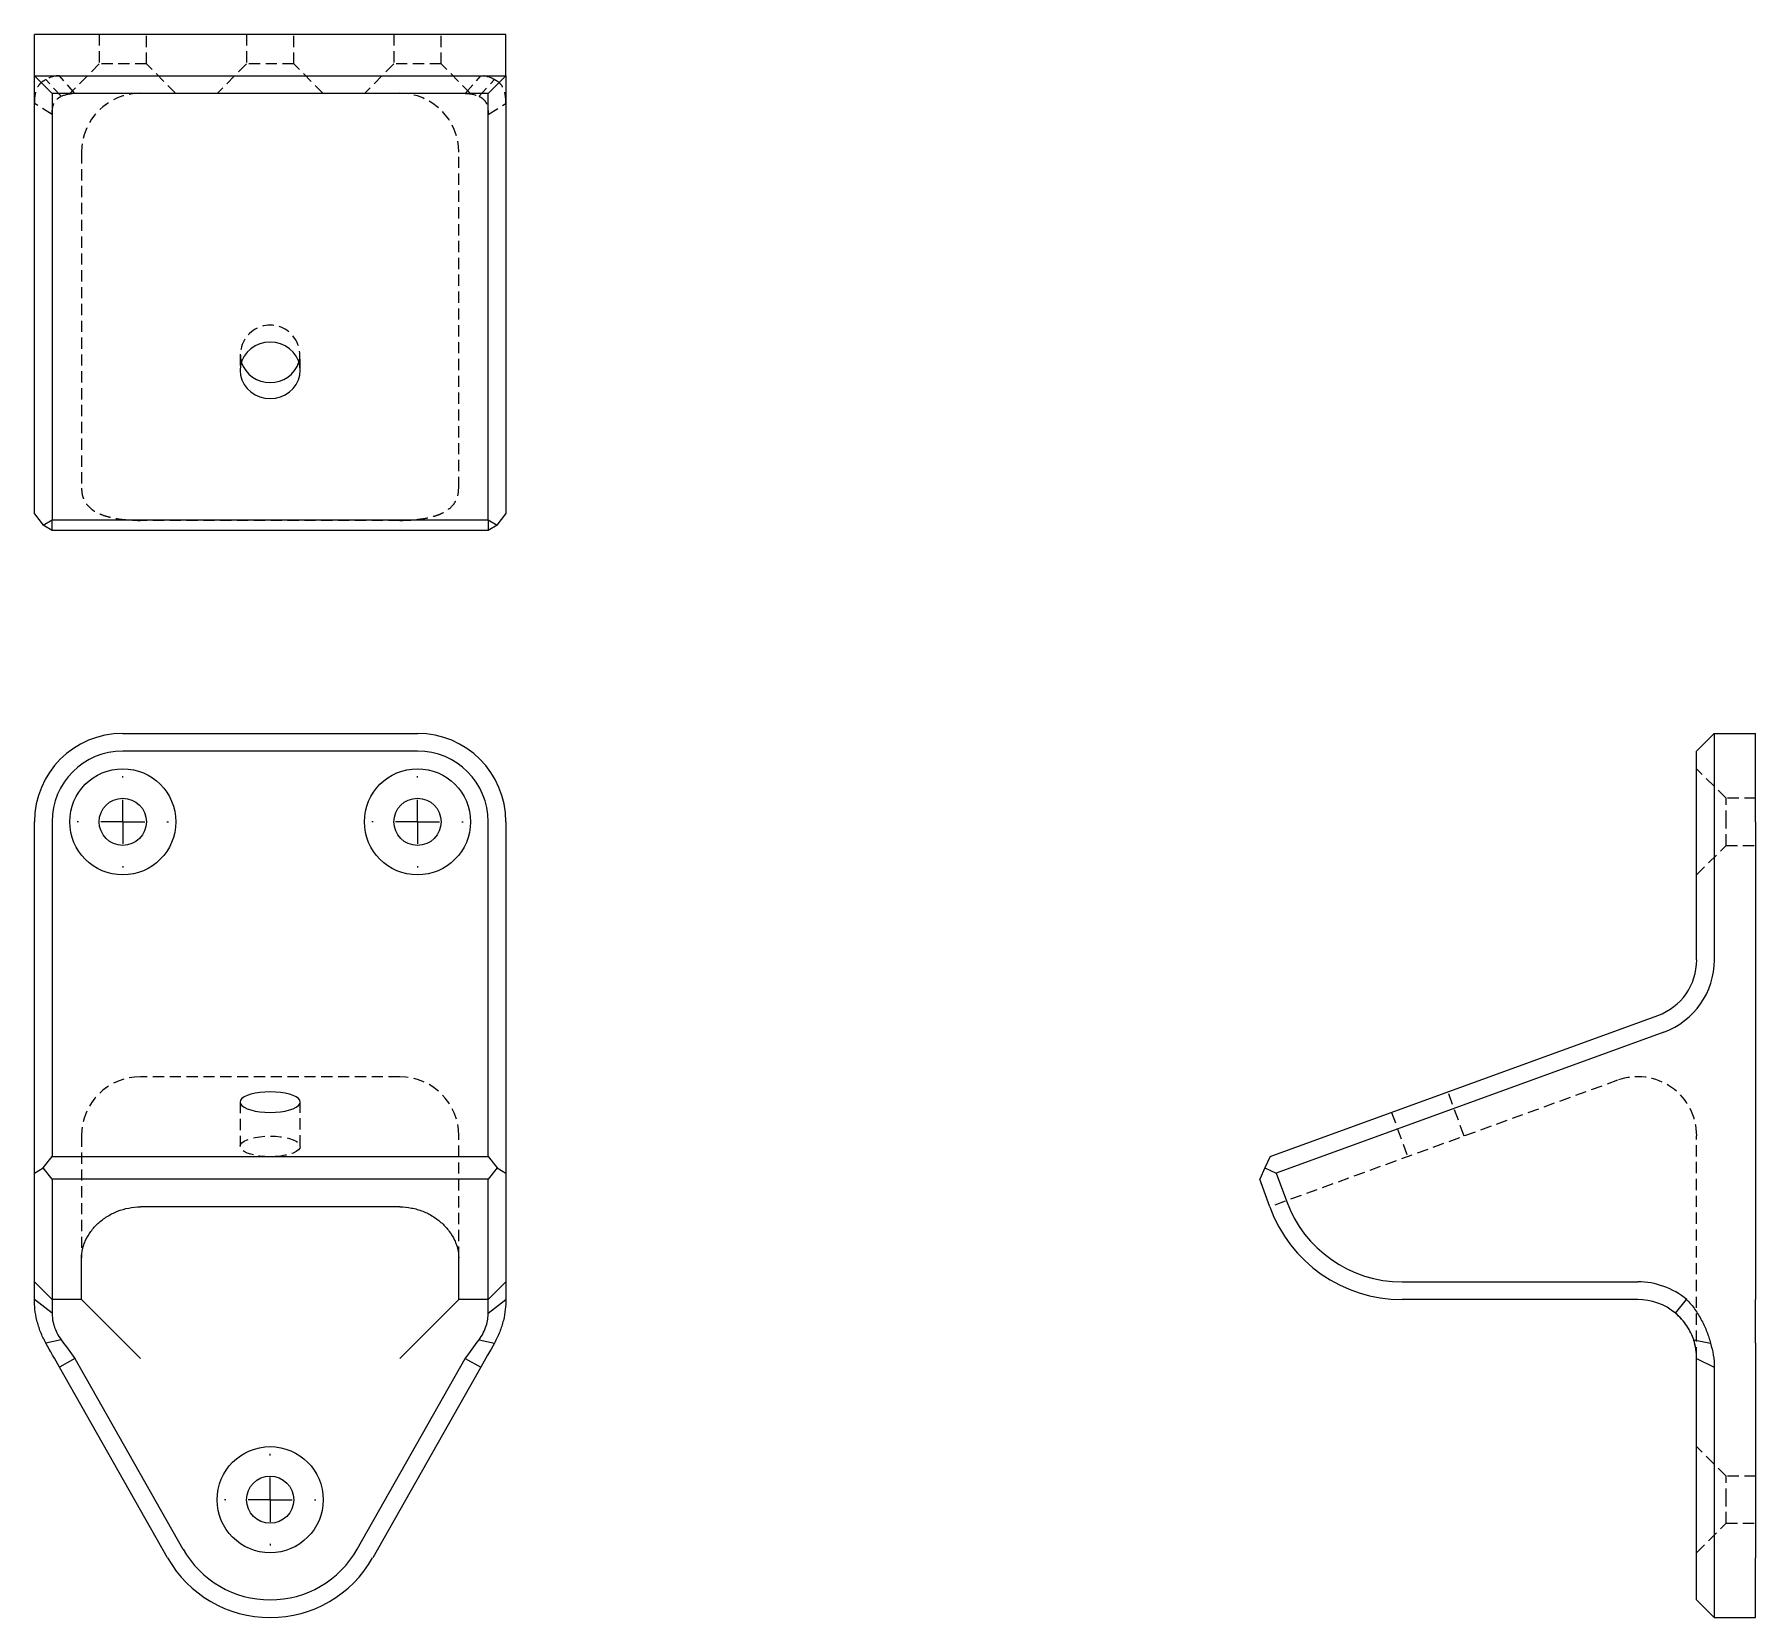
# Model space of a CAD drawing. Header units: millimetres. Extents: x 56 to 251, y 7 to 186.
import ezdxf

# ---------------------------------------------------------------- set-up
doc = ezdxf.new("R2010")
doc.units = ezdxf.units.MM
doc.linetypes.add('HIDDEN', pattern=[1.905, 1.27, -0.635])
doc.layers.add('10', color=7, linetype='Continuous')

# ---------------------------------------------------------------- blocks, each defined once
blk = doc.blocks.new('SW_CENTERMARKSYMBOL_0')
at = {"layer": '10', "color": 0}
for p, q in [((0, 5), (0, 5.17)), ((0, 0), (0, 2.5)), ((-5, 0), (-5.17, 0)), ((0, 0), (-2.5, 0)), ((0, 0), (0, -2.5)), ((0, 0), (2.5, 0)), ((5, 0), (5.17, 0)), ((0, -5), (0, -5.17))]:
    blk.add_line(p, q, dxfattribs=at)
blk = doc.blocks.new('SW_CENTERMARKSYMBOL_1')
at = {"layer": '10', "color": 0}
for p, q in [((0, 5), (0, 5.17)), ((0, 0), (0, 2.5)), ((-5, 0), (-5.17, 0)), ((0, 0), (-2.5, 0)), ((0, 0), (0, -2.5)), ((0, 0), (2.5, 0)), ((5, 0), (5.17, 0)), ((0, -5), (0, -5.17))]:
    blk.add_line(p, q, dxfattribs=at)
blk = doc.blocks.new('SW_CENTERMARKSYMBOL_2')
at = {"layer": '10', "color": 0}
for p, q in [((0, 5), (0, 5.17)), ((0, 0), (0, 2.5)), ((-5, 0), (-5.17, 0)), ((0, 0), (-2.5, 0)), ((0, 0), (0, -2.5)), ((0, 0), (2.5, 0)), ((5, 0), (5.17, 0)), ((0, -5), (0, -5.17))]:
    blk.add_line(p, q, dxfattribs=at)

msp = doc.modelspace()

# ---------------------------------------------------------------- linework, layer by layer
at = {"color": 7, "linetype": 'Continuous', "lineweight": 25}
for p, q in [((56.33, 181.38), (56.33, 186.05)), ((66.33, 186.05), (56.33, 186.05)), ((99.67, 186.05), (66.33, 186.05)), ((109.67, 186.05), (99.67, 186.05)), ((109.67, 181.38), (109.67, 186.05)), ((56.33, 181.38), (66.33, 181.38)), ((58.33, 179.38), (56.33, 181.38)), ((56.33, 175.68), (56.33, 181.38)), ((66.33, 181.38), (99.67, 181.38)), ((99.67, 181.38), (109.67, 181.38)), ((107.67, 179.38), (109.67, 181.38)), ((109.67, 181.38), (109.67, 175.68)), ((66.33, 179.38), (58.33, 179.38)), ((58.33, 179.38), (58.33, 175)), ((99.67, 179.38), (66.33, 179.38)), ((107.67, 179.38), (99.67, 179.38)), ((107.67, 175), (107.67, 179.38)), ((56.33, 131.83), (56.33, 175.68)), ((109.67, 175.68), (109.67, 131.83)), ((58.33, 175), (58.33, 131.15)), ((107.67, 131.15), (107.67, 175)), ((56.33, 131.83), (57.33, 130.55)), ((57.33, 130.55), (58.33, 131.15)), ((58.33, 129.95), (57.33, 130.55)), ((58.33, 131.15), (107.67, 131.15)), ((107.67, 131.15), (108.67, 130.55)), ((108.67, 130.55), (107.67, 129.95)), ((108.67, 130.55), (109.67, 131.83)), ((107.67, 129.95), (58.33, 129.95)), ((66.33, 107), (99.67, 107)), ((244.38, 105), (246.38, 107)), ((246.38, 107), (246.38, 97)), ((246.38, 107), (251.05, 107)), ((251.05, 97), (251.05, 107)), ((99.67, 105), (66.33, 105)), ((244.38, 97), (244.38, 105)), ((56.33, 81.37), (56.33, 97)), ((58.33, 97), (58.33, 81.37)), ((107.67, 81.37), (107.67, 97)), ((109.67, 97), (109.67, 81.37)), ((244.38, 81.37), (244.38, 97)), ((246.38, 97), (246.38, 81.37)), ((251.05, 97), (251.05, 42.97)), ((56.33, 73.22), (56.33, 81.37)), ((58.33, 81.37), (58.33, 75.1)), ((107.67, 75.1), (107.67, 81.37)), ((109.67, 81.37), (109.67, 73.22)), ((58.33, 75.1), (58.33, 59.14)), ((107.67, 59.14), (107.67, 75.1)), ((196.15, 59.14), (240, 75.1)), ((56.33, 57.26), (56.33, 73.22)), ((109.67, 73.22), (109.67, 57.26)), ((240.68, 73.22), (196.83, 57.26)), ((57.33, 57.86), (58.33, 59.14)), ((58.33, 59.14), (107.67, 59.14)), ((107.67, 59.14), (108.67, 57.86)), ((196.15, 59.14), (195.55, 57.86)), ((56.33, 57.26), (57.33, 57.86)), ((56.33, 54.13), (56.33, 57.26)), ((58.33, 56.58), (57.33, 57.86)), ((107.67, 56.58), (58.33, 56.58)), ((58.33, 56.58), (58.33, 53.45)), ((108.67, 57.86), (107.67, 56.58)), ((107.67, 53.45), (107.67, 56.58)), ((108.67, 57.86), (109.67, 57.26)), ((109.67, 57.26), (109.67, 54.13)), ((195.55, 57.86), (194.95, 56.58)), ((196.09, 53.45), (194.95, 56.58)), ((195.55, 57.86), (196.83, 57.26)), ((196.83, 57.26), (197.97, 54.13)), ((56.33, 44.97), (56.33, 54.13)), ((58.33, 53.45), (58.33, 42.97)), ((97.67, 53.45), (68.33, 53.45)), ((107.67, 42.97), (107.67, 53.45)), ((109.67, 54.13), (109.67, 44.97)), ((61.67, 42.97), (61.67, 47.68)), ((104.33, 42.97), (104.33, 47.68)), ((58.33, 42.97), (56.33, 44.97)), ((56.33, 42.97), (56.33, 44.97)), ((107.67, 42.97), (109.67, 44.97)), ((109.67, 44.97), (109.67, 42.97)), ((211.05, 44.97), (237.72, 44.97)), ((58.33, 41.43), (56.33, 42.97)), ((61.67, 42.97), (58.33, 42.97)), ((58.33, 42.97), (58.33, 41.43)), ((61.67, 42.97), (68.33, 36.3)), ((97.67, 36.3), (104.33, 42.97)), ((107.67, 42.97), (104.33, 42.97)), ((107.67, 41.43), (107.67, 42.97)), ((107.67, 41.43), (109.67, 42.97)), ((237.72, 42.97), (211.05, 42.97)), ((241.98, 41.43), (243.25, 42.97)), ((251.05, 38.04), (251.05, 42.97)), ((59.37, 38.4), (57.63, 38.04)), ((106.63, 38.4), (108.37, 38.04)), ((244.05, 38.4), (245.94, 38.04)), ((251.05, 38.04), (251.05, 13.76)), ((60.92, 36.3), (59.18, 35.32)), ((71.4, 13.76), (59.18, 35.32)), ((60.92, 36.3), (73.14, 14.74)), ((92.86, 14.74), (105.08, 36.3)), ((106.82, 35.32), (94.6, 13.76)), ((105.08, 36.3), (106.82, 35.32)), ((244.38, 36.3), (246.38, 35.32)), ((244.38, 14.74), (244.38, 36.3)), ((246.38, 35.32), (246.38, 13.76)), ((244.38, 9), (244.38, 14.74)), ((246.38, 13.76), (246.38, 7)), ((251.05, 7), (251.05, 13.76)), ((244.38, 9), (246.38, 7)), ((246.38, 7), (251.05, 7))]:
    msp.add_line(p, q, dxfattribs=at)
at = {"color": 7, "linetype": 'HIDDEN', "lineweight": 18}
for p, q in [((63.67, 186.05), (63.67, 182.72)), ((69, 182.72), (69, 186.05)), ((80.33, 186.05), (80.33, 182.72)), ((85.67, 182.72), (85.67, 186.05)), ((97, 186.05), (97, 182.72)), ((102.33, 182.72), (102.33, 186.05)), ((60.92, 179.38), (59.18, 181.38)), ((63.67, 182.72), (60.33, 179.38)), ((69, 182.72), (63.67, 182.72)), ((72.33, 179.38), (69, 182.72)), ((80.33, 182.72), (77, 179.38)), ((85.67, 182.72), (80.33, 182.72)), ((89, 179.38), (85.67, 182.72)), ((97, 182.72), (93.67, 179.38)), ((102.33, 182.72), (97, 182.72)), ((105.67, 179.38), (102.33, 182.72)), ((105.08, 179.38), (106.82, 181.38)), ((59.37, 179.05), (57.63, 180.94)), ((106.63, 179.05), (108.37, 180.94)), ((58.33, 176.98), (56.33, 178.25)), ((107.67, 176.98), (109.67, 178.25)), ((61.67, 172.72), (61.67, 134.75)), ((104.33, 134.75), (104.33, 172.72)), ((79.6, 149.88), (79.6, 148.06)), ((86.4, 148.06), (86.4, 149.88)), ((58.33, 131.09), (58.33, 131.15)), ((58.33, 129.95), (58.33, 131.09)), ((97.67, 131.09), (68.33, 131.09)), ((107.67, 131.15), (107.67, 131.09)), ((107.67, 131.09), (107.67, 129.95)), ((247.72, 99.67), (244.38, 103)), ((247.72, 97), (247.72, 99.67)), ((251.05, 99.67), (247.72, 99.67)), ((247.72, 94.33), (247.72, 97)), ((244.38, 91), (247.72, 94.33)), ((247.72, 94.33), (251.05, 94.33)), ((97.67, 68.17), (68.33, 68.17)), ((235.44, 67.77), (196.09, 53.45)), ((218.08, 61.45), (216.25, 66.46)), ((79.6, 65.3), (79.6, 60.29)), ((86.4, 60.29), (86.4, 65.3)), ((209.87, 64.13), (211.69, 59.12)), ((61.67, 61.5), (61.67, 47.68)), ((104.33, 47.68), (104.33, 61.5)), ((244.38, 36.3), (244.38, 61.5)), ((247.72, 23), (244.38, 26.33)), ((247.72, 20.33), (247.72, 23)), ((251.05, 23), (247.72, 23)), ((247.72, 17.67), (247.72, 20.33)), ((244.38, 14.33), (247.72, 17.67)), ((247.72, 17.67), (251.05, 17.67))]:
    msp.add_line(p, q, dxfattribs=at)
at = {"color": 7, "linetype": 'Continuous', "lineweight": 25, "flags": 128}
for points in [[(83, 144.87), (83.59, 144.91), (84.16, 145.06), (84.7, 145.29), (85.19, 145.61), (85.6, 146.01), (85.94, 146.46), (86.19, 146.97), (86.35, 147.51), (86.4, 148.06), (86.35, 148.61), (86.19, 149.15), (85.94, 149.66), (85.6, 150.11), (85.19, 150.51), (84.7, 150.83), (84.16, 151.06), (83.59, 151.21), (83, 151.25), (82.41, 151.21), (81.84, 151.06), (81.3, 150.83), (80.81, 150.51), (80.4, 150.11), (80.06, 149.66), (79.81, 149.15), (79.65, 148.61), (79.6, 148.06), (79.65, 147.51), (79.81, 146.97), (80.06, 146.46), (80.4, 146.01), (80.81, 145.61), (81.3, 145.29), (81.84, 145.06), (82.41, 144.91), (83, 144.87)], [(83, 64.13), (83.59, 64.15), (84.16, 64.21), (84.7, 64.29), (85.19, 64.41), (85.6, 64.55), (85.94, 64.72), (86.19, 64.9), (86.35, 65.1), (86.4, 65.3), (86.35, 65.5), (86.19, 65.7), (85.94, 65.88), (85.6, 66.05), (85.19, 66.19), (84.7, 66.3), (84.16, 66.39), (83.59, 66.44), (83, 66.46), (82.41, 66.44), (81.84, 66.39), (81.3, 66.3), (80.81, 66.19), (80.4, 66.05), (80.06, 65.88), (79.81, 65.7), (79.65, 65.5), (79.6, 65.3), (79.65, 65.1), (79.81, 64.9), (80.06, 64.72), (80.4, 64.55), (80.81, 64.41), (81.3, 64.29), (81.84, 64.21), (82.41, 64.15), (83, 64.13)]]:
    msp.add_lwpolyline(points, dxfattribs=at)
at = {"color": 7, "linetype": 'HIDDEN', "lineweight": 18, "flags": 128}
msp.add_lwpolyline([(83, 59.12), (82.41, 59.14), (81.84, 59.19), (81.3, 59.28), (80.81, 59.4), (80.4, 59.54), (80.06, 59.7), (79.81, 59.89), (79.65, 60.08), (79.6, 60.29), (79.65, 60.49), (79.81, 60.68), (80.06, 60.87), (80.4, 61.03), (80.81, 61.18), (81.3, 61.29), (81.84, 61.38), (82.41, 61.43), (83, 61.45), (83.59, 61.43), (84.16, 61.38), (84.7, 61.29), (85.19, 61.18), (85.6, 61.03), (85.94, 60.87), (86.19, 60.68), (86.35, 60.49), (86.4, 60.29), (86.35, 60.08), (86.19, 59.89), (85.94, 59.7), (85.6, 59.54), (85.19, 59.4), (84.7, 59.28), (84.16, 59.19), (83.59, 59.14), (83, 59.12)], dxfattribs=at)
at = {"color": 7, "linetype": 'Continuous', "lineweight": 25}
for centre, radius in [((66.33, 97), 6), ((99.67, 97), 6), ((66.33, 97), 2.67), ((99.67, 97), 2.67), ((83, 20.33), 6), ((83, 20.33), 2.67)]:
    msp.add_circle(centre, radius, dxfattribs=at)
at = {"color": 7, "linetype": 'HIDDEN', "lineweight": 18}
for centre, radius, start, end in [((68.33, 172.72), 6.67, 90, 180), ((97.67, 172.72), 6.67, 0, 90), ((83, 149.8), 3.36, 345.6869, 194.3131), ((68.33, 61.5), 6.67, 90, 180), ((97.67, 61.5), 6.67, 0, 90), ((237.72, 61.5), 6.67, 0, 110), ((237.72, 36.3), 6.67, 42.2551, 50.2849), ((237.72, 36.3), 6.67, 6.8882, 18.3165)]:
    msp.add_arc(centre, radius, start, end, dxfattribs=at)
at = {"color": 7, "linetype": 'Continuous', "lineweight": 25}
for centre, radius, start, end in [((82.93, 150.06), 3.37, 198.7957, 271.1745), ((83.07, 150.06), 3.37, 268.8255, 341.2043), ((66.33, 97), 10, 90, 180), ((99.67, 97), 10, 0, 90), ((66.33, 97), 8, 90, 180), ((99.67, 97), 8, 0, 90), ((237.72, 81.37), 6.67, 290, 0), ((237.72, 81.37), 8.67, 290, 0), ((211.05, 58.89), 15.92, 200, 270), ((211.05, 58.89), 13.92, 200, 270), ((237.72, 36.3), 8.67, 50.2849, 90), ((237.72, 36.3), 6.67, 50.2849, 90), ((83, 20.33), 13.33, 209.5519, 330.4481), ((83, 20.33), 11.33, 209.5519, 330.4481)]:
    msp.add_arc(centre, radius, start, end, dxfattribs=at)
at = {"color": 7, "linetype": 'HIDDEN', "lineweight": 18}
for points in [[(59.18, 181.38), (58.65, 181.38), (58.13, 181.23), (57.63, 180.94)], [(108.37, 180.94), (107.87, 181.23), (107.35, 181.38), (106.82, 181.38)], [(59.37, 179.05), (59.88, 179.27), (60.4, 179.38), (60.92, 179.38)], [(105.08, 179.38), (105.6, 179.38), (106.12, 179.27), (106.63, 179.05)]]:
    msp.add_open_spline(points, degree=3, dxfattribs=at)
for points, knots in [([(57.63, 180.94), (57.4, 180.83), (57.19, 180.7), (56.94, 180.45), (56.87, 180.36), (56.73, 180.17), (56.67, 180.06), (56.51, 179.73), (56.44, 179.48), (56.35, 178.91), (56.33, 178.6), (56.33, 178.25)], [0, 0, 0, 0, 0.25, 0.25, 0.375, 0.375, 0.5, 0.5, 0.75, 0.75, 1, 1, 1, 1]), ([(109.67, 178.25), (109.67, 178.6), (109.65, 178.91), (109.56, 179.47), (109.49, 179.72), (109.28, 180.17), (109.14, 180.37), (108.81, 180.7), (108.6, 180.84), (108.37, 180.94)], [0, 0, 0, 0, 0.25, 0.25, 0.5, 0.5, 0.75, 0.75, 1, 1, 1, 1]), ([(58.33, 176.98), (58.33, 177.23), (58.35, 177.47), (58.4, 177.79), (58.42, 177.89), (58.48, 178.09), (58.51, 178.18), (58.64, 178.45), (58.75, 178.6), (59.02, 178.85), (59.18, 178.96), (59.37, 179.05)], [0, 0, 0, 0, 0.25, 0.25, 0.375, 0.375, 0.5, 0.5, 0.75, 0.75, 1, 1, 1, 1]), ([(106.63, 179.05), (106.81, 178.96), (106.98, 178.86), (107.25, 178.6), (107.36, 178.45), (107.53, 178.1), (107.58, 177.9), (107.65, 177.47), (107.67, 177.23), (107.67, 176.98)], [0, 0, 0, 0, 0.25, 0.25, 0.5, 0.5, 0.75, 0.75, 1, 1, 1, 1]), ([(61.67, 134.75), (61.67, 134.43), (61.7, 134.13), (61.82, 133.71), (61.87, 133.58), (61.98, 133.31), (62.05, 133.19), (62.29, 132.83), (62.49, 132.61), (62.84, 132.32), (62.97, 132.23), (63.25, 132.06), (63.4, 131.98), (63.86, 131.76), (64.2, 131.63), (64.93, 131.43), (65.32, 131.34), (66.14, 131.21), (66.57, 131.17), (67.44, 131.11), (67.88, 131.09), (68.33, 131.09)], [0, 0, 0, 0, 0.125, 0.125, 0.1875, 0.1875, 0.25, 0.25, 0.375, 0.375, 0.4375, 0.4375, 0.5, 0.5, 0.625, 0.625, 0.75, 0.75, 0.875, 0.875, 1, 1, 1, 1]), ([(97.67, 131.09), (98.12, 131.09), (98.56, 131.11), (99.21, 131.15), (99.42, 131.17), (99.85, 131.22), (100.06, 131.25), (100.67, 131.34), (101.06, 131.43), (101.61, 131.58), (101.79, 131.64), (102.13, 131.76), (102.29, 131.83), (102.75, 132.05), (103.03, 132.22), (103.51, 132.61), (103.71, 132.82), (103.94, 133.18), (104.01, 133.31), (104.13, 133.57), (104.18, 133.71), (104.3, 134.13), (104.33, 134.43), (104.33, 134.75)], [0, 0, 0, 0, 0.125, 0.125, 0.1875, 0.1875, 0.25, 0.25, 0.375, 0.375, 0.4375, 0.4375, 0.5, 0.5, 0.625, 0.625, 0.75, 0.75, 0.8125, 0.8125, 0.875, 0.875, 1, 1, 1, 1])]:
    msp.add_open_spline(points, degree=3, knots=knots, dxfattribs=at)
at = {"color": 7, "linetype": 'Continuous', "lineweight": 25}
for points, knots in [([(61.67, 47.68), (61.67, 48), (61.7, 48.33), (61.82, 48.83), (61.87, 49), (61.98, 49.34), (62.05, 49.51), (62.29, 50.02), (62.49, 50.35), (62.84, 50.83), (62.97, 50.99), (63.25, 51.3), (63.4, 51.45), (63.86, 51.87), (64.2, 52.13), (64.93, 52.59), (65.32, 52.79), (66.14, 53.11), (66.57, 53.24), (67.44, 53.4), (67.88, 53.45), (68.33, 53.45)], [0, 0, 0, 0, 0.125, 0.125, 0.1875, 0.1875, 0.25, 0.25, 0.375, 0.375, 0.4375, 0.4375, 0.5, 0.5, 0.625, 0.625, 0.75, 0.75, 0.875, 0.875, 1, 1, 1, 1]), ([(97.67, 53.45), (98.12, 53.45), (98.56, 53.4), (99.21, 53.28), (99.42, 53.23), (99.85, 53.11), (100.06, 53.03), (100.67, 52.79), (101.06, 52.6), (101.61, 52.25), (101.79, 52.13), (102.13, 51.87), (102.29, 51.73), (102.75, 51.31), (103.03, 51), (103.51, 50.35), (103.71, 50.02), (103.94, 49.51), (104.01, 49.34), (104.13, 49), (104.18, 48.83), (104.3, 48.33), (104.33, 48), (104.33, 47.68)], [0, 0, 0, 0, 0.125, 0.125, 0.1875, 0.1875, 0.25, 0.25, 0.375, 0.375, 0.4375, 0.4375, 0.5, 0.5, 0.625, 0.625, 0.75, 0.75, 0.8125, 0.8125, 0.875, 0.875, 1, 1, 1, 1]), ([(57.63, 38.04), (57.4, 38.46), (57.19, 38.88), (56.94, 39.53), (56.87, 39.74), (56.73, 40.17), (56.67, 40.39), (56.51, 41.03), (56.44, 41.44), (56.35, 42.23), (56.33, 42.61), (56.33, 42.97)], [0, 0, 0, 0, 0.25, 0.25, 0.375, 0.375, 0.5, 0.5, 0.75, 0.75, 1, 1, 1, 1]), ([(109.67, 42.97), (109.67, 42.62), (109.65, 42.24), (109.56, 41.45), (109.49, 41.03), (109.28, 40.18), (109.14, 39.75), (108.81, 38.88), (108.6, 38.46), (108.37, 38.04)], [0, 0, 0, 0, 0.25, 0.25, 0.5, 0.5, 0.75, 0.75, 1, 1, 1, 1]), ([(243.25, 42.97), (243.6, 42.62), (243.91, 42.24), (244.47, 41.45), (244.72, 41.03), (245.17, 40.18), (245.37, 39.75), (245.7, 38.88), (245.84, 38.46), (245.94, 38.04)], [0, 0, 0, 0, 0.25, 0.25, 0.5, 0.5, 0.75, 0.75, 1, 1, 1, 1]), ([(58.33, 41.43), (58.33, 41.22), (58.35, 40.99), (58.4, 40.63), (58.42, 40.51), (58.48, 40.25), (58.51, 40.12), (58.64, 39.72), (58.75, 39.46), (59.02, 38.92), (59.18, 38.66), (59.37, 38.4)], [0, 0, 0, 0, 0.25, 0.25, 0.375, 0.375, 0.5, 0.5, 0.75, 0.75, 1, 1, 1, 1]), ([(106.63, 38.4), (106.81, 38.65), (106.98, 38.92), (107.25, 39.45), (107.36, 39.73), (107.53, 40.25), (107.58, 40.51), (107.65, 40.99), (107.67, 41.22), (107.67, 41.43)], [0, 0, 0, 0, 0.25, 0.25, 0.5, 0.5, 0.75, 0.75, 1, 1, 1, 1]), ([(244.05, 38.4), (243.96, 38.65), (243.86, 38.92), (243.6, 39.45), (243.45, 39.73), (243.1, 40.25), (242.9, 40.51), (242.47, 40.99), (242.23, 41.22), (241.98, 41.43)], [0, 0, 0, 0, 0.25, 0.25, 0.5, 0.5, 0.75, 0.75, 1, 1, 1, 1])]:
    msp.add_open_spline(points, degree=3, knots=knots, dxfattribs=at)
for points in [[(59.18, 35.32), (58.65, 36.24), (58.13, 37.16), (57.63, 38.04)], [(59.37, 38.4), (59.88, 37.72), (60.4, 37.01), (60.92, 36.3)], [(105.08, 36.3), (105.6, 37.01), (106.12, 37.72), (106.63, 38.4)], [(108.37, 38.04), (107.87, 37.16), (107.35, 36.24), (106.82, 35.32)], [(244.38, 36.3), (244.38, 37.01), (244.27, 37.72), (244.05, 38.4)], [(245.94, 38.04), (246.23, 37.16), (246.38, 36.24), (246.38, 35.32)]]:
    msp.add_open_spline(points, degree=3, dxfattribs=at)

# ---------------------------------------------------------------- block references
at = {"layer": '10'}
for name, p in [('SW_CENTERMARKSYMBOL_1', (66.33, 97)), ('SW_CENTERMARKSYMBOL_2', (99.67, 97)), ('SW_CENTERMARKSYMBOL_0', (83, 20.33))]:
    msp.add_blockref(name, p, dxfattribs=at)

doc.saveas('drawing.dxf')
